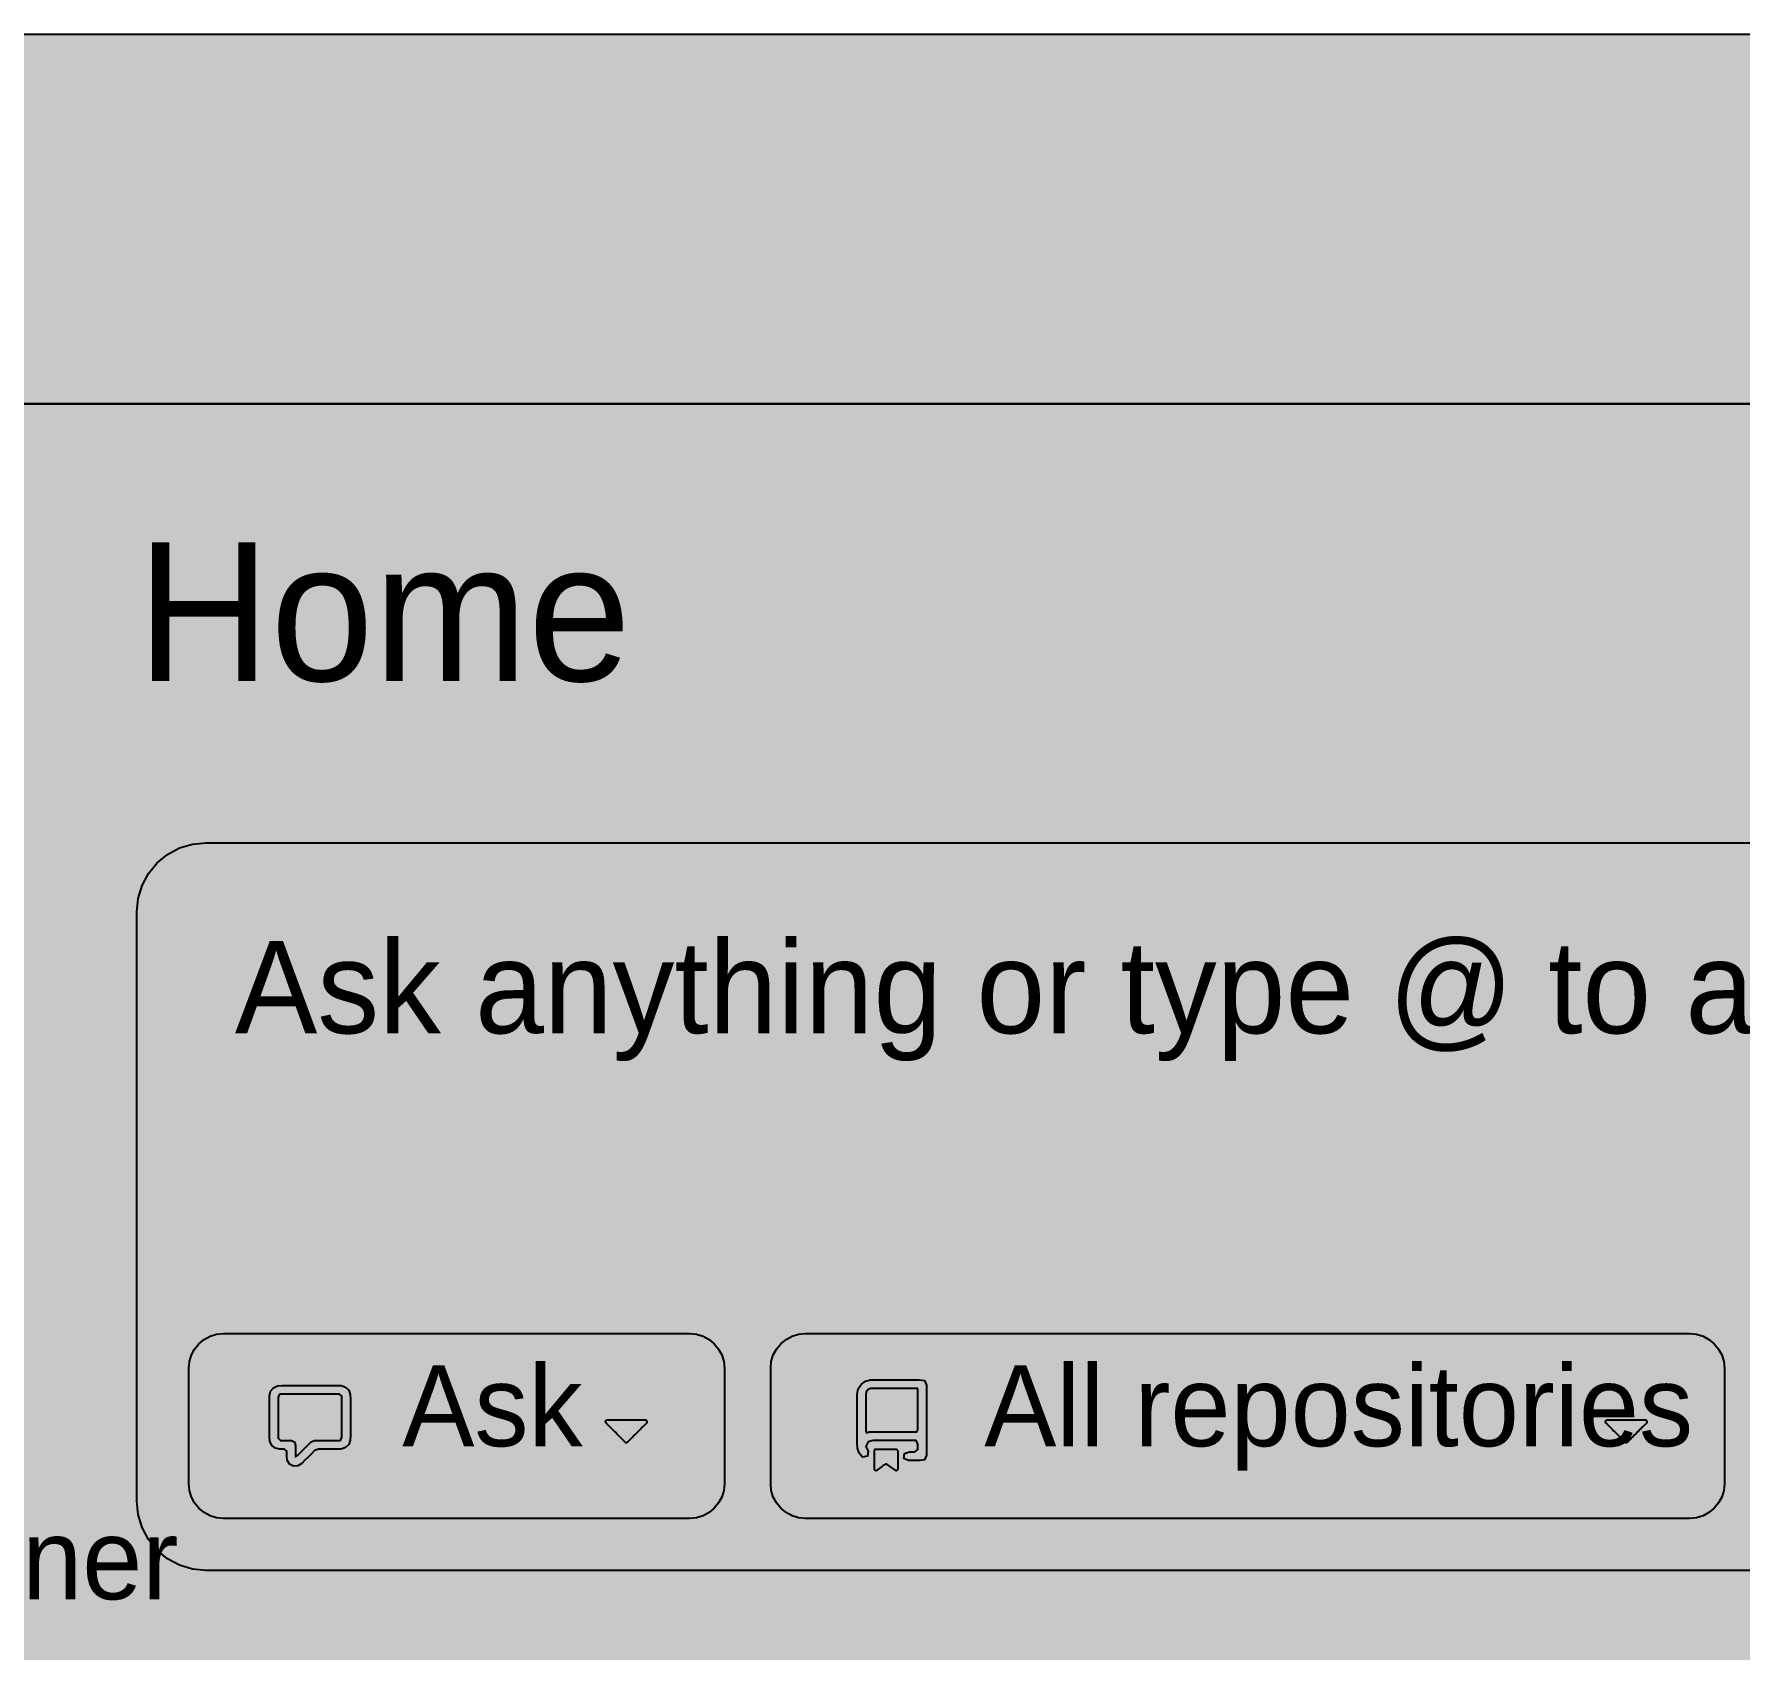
# Model space of a CAD drawing. Extents: x 0 to 2255, y 0 to 8703.
# Drawn here: x 326.2 to 621.7, y 8423.2 to 8703 of the extents above; entities that cross this region are included whole.
import ezdxf

# ---------------------------------------------------------------- set-up
doc = ezdxf.new("R2010")
doc.units = 0

msp = doc.modelspace()

# ---------------------------------------------------------------- hatches: boundary and pattern name
at = {"true_color": 0x0d1117}
for points in [[(0, 8703), (1280, 8703), (1280, 0.44), (0, 0.44)], [(0, 8639), (1280, 8639), (1280, 0.44), (0, 0.44)], [(356, 8563), (992.03, 8563), (992.03, 8563), (994.37, 8562.77), (996.62, 8562.09), (998.7, 8560.98), (1000.52, 8559.49), (1002.01, 8557.67), (1003.12, 8555.59), (1003.8, 8553.34), (1004.03, 8551), (1004.03, 8449), (1004.03, 8449), (1003.8, 8446.66), (1003.12, 8444.41), (1002.01, 8442.33), (1000.52, 8440.51), (998.7, 8439.02), (996.62, 8437.91), (994.37, 8437.23), (992.03, 8437), (356, 8437), (356, 8437), (353.66, 8437.23), (351.41, 8437.91), (349.33, 8439.02), (347.51, 8440.51), (346.02, 8442.33), (344.91, 8444.41), (344.23, 8446.66), (344, 8449), (344, 8551), (344, 8551), (344.23, 8553.34), (344.91, 8555.59), (346.02, 8557.67), (347.51, 8559.49), (349.33, 8560.98), (351.41, 8562.09), (353.66, 8562.77), (356, 8563)]]:
    msp.add_hatch(color=256, dxfattribs=at).paths.add_polyline_path(points, flags=0)
at = {"true_color": 0x010409}
for points in [[(0, 8703), (1280, 8703), (1280, 8639), (0, 8639)], [(0, 8639), (1280, 8639), (1280, 0.44), (0, 0.44)]]:
    msp.add_hatch(color=256, dxfattribs=at).paths.add_polyline_path(points, flags=0)
at = {"true_color": 0x9198a1}
h = msp.add_hatch(color=256, dxfattribs=at)
h.paths.add_polyline_path([(367, 8467.25), (367.17, 8468.01), (367.67, 8468.62), (368.37, 8468.96), (369.16, 8469), (369.95, 8469), (370.74, 8469), (371.53, 8469), (372.32, 8469), (373.11, 8469), (373.9, 8469), (374.69, 8469), (375.48, 8469), (376.27, 8469), (377.06, 8469), (377.85, 8469), (378.64, 8469), (379.43, 8468.99), (380.17, 8468.74), (380.73, 8468.19), (380.99, 8467.45), (381, 8466.66), (381, 8465.87), (381, 8465.08), (381, 8464.29), (381, 8463.5), (381, 8462.71), (381, 8461.92), (381, 8461.13), (381, 8460.34), (380.99, 8459.55), (380.73, 8458.82), (380.17, 8458.26), (379.43, 8458.01), (378.64, 8458), (377.85, 8458), (377.06, 8458), (376.27, 8458), (375.48, 8458), (374.8, 8457.74), (374.24, 8457.18), (373.68, 8456.62), (373.13, 8456.07), (372.57, 8455.51), (371.92, 8455.08), (371.14, 8455.04), (370.45, 8455.41), (370.05, 8456.08), (370, 8456.86), (370, 8457.65), (369.56, 8458), (368.77, 8458), (368, 8458.17), (367.39, 8458.65), (367.04, 8459.36), (367, 8460.14), (367, 8460.93), (367, 8461.72), (367, 8462.51), (367, 8463.3), (367, 8464.09), (367, 8464.88), (367, 8465.67), (367, 8466.46), (367, 8467.25)], flags=0)
h.paths.add_polyline_path([(368.75, 8467.5), (368.5, 8467), (368.5, 8466.35), (368.5, 8465.7), (368.5, 8465.06), (368.5, 8464.41), (368.5, 8463.76), (368.5, 8463.12), (368.5, 8462.47), (368.5, 8461.82), (368.5, 8461.18), (368.5, 8460.53), (368.5, 8459.88), (368.87, 8459.5), (369.52, 8459.5), (370.16, 8459.5), (370.81, 8459.5), (371.36, 8459.19), (371.5, 8458.58), (371.5, 8457.93), (371.5, 8457.28), (371.5, 8456.64), (371.9, 8456.96), (372.36, 8457.42), (372.82, 8457.88), (373.27, 8458.33), (373.73, 8458.79), (374.19, 8459.25), (374.76, 8459.5), (375.41, 8459.5), (376.06, 8459.5), (376.7, 8459.5), (377.35, 8459.5), (377.99, 8459.5), (378.64, 8459.5), (379.29, 8459.5), (379.5, 8460.04), (379.5, 8460.69), (379.5, 8461.33), (379.5, 8461.98), (379.5, 8462.63), (379.5, 8463.27), (379.5, 8463.92), (379.5, 8464.57), (379.5, 8465.21), (379.5, 8465.86), (379.5, 8466.51), (379.5, 8467.15), (379.09, 8467.5), (378.45, 8467.5), (377.8, 8467.5), (377.15, 8467.5), (376.51, 8467.5), (375.86, 8467.5), (375.21, 8467.5), (374.57, 8467.5), (373.92, 8467.5), (373.28, 8467.5), (372.63, 8467.5), (371.98, 8467.5), (371.34, 8467.5), (370.69, 8467.5), (370.04, 8467.5), (369.4, 8467.5), (368.75, 8467.5)], flags=0)
h = msp.add_hatch(color=256, dxfattribs=at)
h.paths.add_polyline_path([(468.8, 8467.5), (468.97, 8468.41), (469.46, 8469.2), (470.21, 8469.75), (471.11, 8469.99), (472.04, 8470), (472.97, 8470), (473.91, 8470), (474.84, 8470), (475.78, 8470), (476.71, 8470), (477.64, 8470), (478.58, 8470), (479.51, 8470), (480.43, 8469.9), (480.8, 8469.09), (480.8, 8468.16), (480.8, 8467.23), (480.8, 8466.29), (480.8, 8465.36), (480.8, 8464.42), (480.8, 8463.49), (480.8, 8462.56), (480.8, 8461.62), (480.8, 8460.69), (480.8, 8459.75), (480.8, 8458.82), (480.8, 8457.89), (480.8, 8456.95), (480.47, 8456.13), (479.56, 8456), (478.62, 8456), (477.69, 8456), (476.89, 8456.38), (476.99, 8457.25), (477.85, 8457.5), (478.78, 8457.5), (479.3, 8457.92), (479.3, 8458.86), (479.01, 8459.5), (478.07, 8459.5), (477.14, 8459.5), (476.21, 8459.5), (475.27, 8459.5), (474.34, 8459.5), (473.4, 8459.5), (472.47, 8459.5), (471.53, 8459.5), (470.66, 8459.27), (470.3, 8458.44), (470.71, 8457.62), (470.59, 8456.76), (469.73, 8456.59), (469.11, 8457.28), (468.82, 8458.16), (468.8, 8459.09), (468.8, 8460.03), (468.8, 8460.96), (468.8, 8461.9), (468.8, 8462.83), (468.8, 8463.76), (468.8, 8464.7), (468.8, 8465.63), (468.8, 8466.57), (468.8, 8467.5)], flags=0)
h.paths.add_polyline_path([(479.3, 8468.5), (478.78, 8468.5), (478.27, 8468.5), (477.76, 8468.5), (477.25, 8468.5), (476.73, 8468.5), (476.22, 8468.5), (475.71, 8468.5), (475.2, 8468.5), (474.68, 8468.5), (474.17, 8468.5), (473.66, 8468.5), (473.15, 8468.5), (472.63, 8468.5), (472.12, 8468.5), (471.61, 8468.5), (471.1, 8468.48), (470.64, 8468.26), (470.36, 8467.84), (470.3, 8467.33), (470.3, 8466.82), (470.3, 8466.31), (470.3, 8465.79), (470.3, 8465.28), (470.3, 8464.77), (470.3, 8464.26), (470.3, 8463.74), (470.3, 8463.23), (470.3, 8462.72), (470.3, 8462.2), (470.3, 8461.69), (470.3, 8461.18), (470.41, 8460.84), (470.91, 8460.97), (471.42, 8461), (471.93, 8461), (472.44, 8461), (472.96, 8461), (473.47, 8461), (473.98, 8461), (474.49, 8461), (475.01, 8461), (475.52, 8461), (476.03, 8461), (476.54, 8461), (477.06, 8461), (477.57, 8461), (478.08, 8461), (478.59, 8461), (479.11, 8461), (479.3, 8461.32), (479.3, 8461.84), (479.3, 8462.35), (479.3, 8462.86), (479.3, 8463.37), (479.3, 8463.89), (479.3, 8464.4), (479.3, 8464.91), (479.3, 8465.42), (479.3, 8465.94), (479.3, 8466.45), (479.3, 8466.96), (479.3, 8467.47), (479.3, 8467.99), (479.3, 8468.5)], flags=0)
h.paths.add_polyline_path([(471.8, 8457.75), (471.91, 8457.96), (472.15, 8458), (472.4, 8458), (472.64, 8458), (472.89, 8458), (473.14, 8458), (473.39, 8458), (473.63, 8458), (473.88, 8458), (474.13, 8458), (474.38, 8458), (474.62, 8458), (474.87, 8458), (475.12, 8458), (475.37, 8458), (475.61, 8457.99), (475.78, 8457.83), (475.8, 8457.58), (475.8, 8457.33), (475.8, 8457.09), (475.8, 8456.84), (475.8, 8456.59), (475.8, 8456.34), (475.8, 8456.1), (475.8, 8455.85), (475.8, 8455.6), (475.8, 8455.35), (475.8, 8455.11), (475.8, 8454.86), (475.8, 8454.61), (475.76, 8454.37), (475.56, 8454.25), (475.33, 8454.35), (475.14, 8454.5), (474.94, 8454.64), (474.74, 8454.79), (474.54, 8454.94), (474.34, 8455.09), (474.15, 8455.24), (473.95, 8455.39), (473.71, 8455.42), (473.51, 8455.28), (473.31, 8455.14), (473.11, 8454.99), (472.92, 8454.84), (472.72, 8454.69), (472.52, 8454.54), (472.32, 8454.39), (472.12, 8454.26), (471.88, 8454.31), (471.8, 8454.53), (471.8, 8454.78), (471.8, 8455.03), (471.8, 8455.28), (471.8, 8455.52), (471.8, 8455.77), (471.8, 8456.02), (471.8, 8456.27), (471.8, 8456.51), (471.8, 8456.76), (471.8, 8457.01), (471.8, 8457.26), (471.8, 8457.5), (471.8, 8457.75)], flags=0)
for points in [[(425.22, 8462.57), (425.42, 8462.37), (425.62, 8462.18), (425.82, 8461.98), (426.02, 8461.78), (426.22, 8461.58), (426.42, 8461.38), (426.61, 8461.18), (426.81, 8460.98), (427.01, 8460.79), (427.21, 8460.59), (427.41, 8460.39), (427.61, 8460.19), (427.8, 8459.99), (428, 8459.79), (428.2, 8459.59), (428.4, 8459.4), (428.6, 8459.2), (428.85, 8459.11), (429.07, 8459.28), (429.27, 8459.47), (429.47, 8459.67), (429.67, 8459.87), (429.87, 8460.07), (430.06, 8460.27), (430.26, 8460.47), (430.46, 8460.67), (430.66, 8460.86), (430.86, 8461.06), (431.06, 8461.26), (431.26, 8461.46), (431.45, 8461.66), (431.65, 8461.86), (431.85, 8462.05), (432.05, 8462.25), (432.25, 8462.45), (432.43, 8462.66), (432.37, 8462.92), (432.11, 8463), (431.83, 8463), (431.55, 8463), (431.27, 8463), (430.99, 8463), (430.71, 8463), (430.43, 8463), (430.15, 8463), (429.87, 8463), (429.58, 8463), (429.3, 8463), (429.02, 8463), (428.74, 8463), (428.46, 8463), (428.18, 8463), (427.9, 8463), (427.62, 8463), (427.34, 8463), (427.06, 8463), (426.78, 8463), (426.5, 8463), (426.21, 8463), (425.93, 8463), (425.65, 8463), (425.37, 8463), (425.16, 8462.83), (425.22, 8462.57)], [(598.43, 8462.57), (598.63, 8462.37), (598.82, 8462.18), (599.02, 8461.98), (599.22, 8461.78), (599.42, 8461.58), (599.62, 8461.38), (599.82, 8461.18), (600.02, 8460.98), (600.21, 8460.79), (600.41, 8460.59), (600.61, 8460.39), (600.81, 8460.19), (601.01, 8459.99), (601.21, 8459.79), (601.41, 8459.59), (601.6, 8459.4), (601.8, 8459.2), (602.05, 8459.11), (602.28, 8459.28), (602.47, 8459.47), (602.67, 8459.67), (602.87, 8459.87), (603.07, 8460.07), (603.27, 8460.27), (603.47, 8460.47), (603.67, 8460.67), (603.86, 8460.86), (604.06, 8461.06), (604.26, 8461.26), (604.46, 8461.46), (604.66, 8461.66), (604.86, 8461.86), (605.05, 8462.05), (605.25, 8462.25), (605.45, 8462.45), (605.63, 8462.66), (605.58, 8462.92), (605.31, 8463), (605.03, 8463), (604.75, 8463), (604.47, 8463), (604.19, 8463), (603.91, 8463), (603.63, 8463), (603.35, 8463), (603.07, 8463), (602.79, 8463), (602.51, 8463), (602.23, 8463), (601.95, 8463), (601.66, 8463), (601.38, 8463), (601.1, 8463), (600.82, 8463), (600.54, 8463), (600.26, 8463), (599.98, 8463), (599.7, 8463), (599.42, 8463), (599.14, 8463), (598.86, 8463), (598.58, 8463), (598.37, 8462.83), (598.43, 8462.57)]]:
    msp.add_hatch(color=256, dxfattribs=at).paths.add_polyline_path(points, flags=0)

# ---------------------------------------------------------------- linework, layer by layer
at = {"true_color": 0x0d1117}
for points in [[(0, 8703), (1280, 8703), (1280, 0.44), (0, 0.44)], [(0, 8639), (1280, 8639), (1280, 0.44), (0, 0.44)]]:
    msp.add_lwpolyline(points, close=True, dxfattribs=at)
at = {"true_color": 0x010409}
for points in [[(0, 8703), (1280, 8703), (1280, 8639), (0, 8639)], [(0, 8639), (1280, 8639), (1280, 0.44), (0, 0.44)]]:
    msp.add_lwpolyline(points, close=True, dxfattribs=at)
at = {"true_color": 0x3d444d}
msp.add_lwpolyline([(992.03, 8437), (356, 8437), (356, 8437), (353.66, 8437.23), (351.41, 8437.91), (349.33, 8439.02), (347.51, 8440.51), (346.02, 8442.33), (344.91, 8444.41), (344.23, 8446.66), (344, 8449), (344, 8551), (344, 8551), (344.23, 8553.34), (344.91, 8555.59), (346.02, 8557.67), (347.51, 8559.49), (349.33, 8560.98), (351.41, 8562.09), (353.66, 8562.77), (356, 8563), (356, 8563), (992.03, 8563)], dxfattribs=at)
for points in [[(359, 8478), (439.8, 8478), (439.8, 8478), (440.97, 8477.88), (442.09, 8477.54), (443.13, 8476.99), (444.04, 8476.24), (444.79, 8475.33), (445.34, 8474.3), (445.68, 8473.17), (445.8, 8472), (445.8, 8452), (445.8, 8452), (445.68, 8450.83), (445.34, 8449.7), (444.79, 8448.67), (444.04, 8447.76), (443.13, 8447.01), (442.09, 8446.46), (440.97, 8446.12), (439.8, 8446), (359, 8446), (359, 8446), (357.83, 8446.12), (356.7, 8446.46), (355.67, 8447.01), (354.76, 8447.76), (354.01, 8448.67), (353.46, 8449.7), (353.12, 8450.83), (353, 8452), (353, 8472), (353, 8472), (353.12, 8473.17), (353.46, 8474.3), (354.01, 8475.33), (354.76, 8476.24), (355.67, 8476.99), (356.7, 8477.54), (357.83, 8477.88), (359, 8478)], [(459.8, 8478), (613, 8478), (613, 8478), (614.17, 8477.88), (615.3, 8477.54), (616.33, 8476.99), (617.24, 8476.24), (617.99, 8475.33), (618.54, 8474.3), (618.88, 8473.17), (619, 8472), (619, 8452), (619, 8452), (618.88, 8450.83), (618.54, 8449.7), (617.99, 8448.67), (617.24, 8447.76), (616.33, 8447.01), (615.3, 8446.46), (614.17, 8446.12), (613, 8446), (459.8, 8446), (459.8, 8446), (458.63, 8446.12), (457.5, 8446.46), (456.46, 8447.01), (455.55, 8447.76), (454.81, 8448.67), (454.25, 8449.7), (453.91, 8450.83), (453.8, 8452), (453.8, 8472), (453.8, 8472), (453.91, 8473.17), (454.25, 8474.3), (454.81, 8475.33), (455.55, 8476.24), (456.46, 8476.99), (457.5, 8477.54), (458.63, 8477.88), (459.8, 8478)]]:
    msp.add_lwpolyline(points, close=True, dxfattribs=at)
at = {"true_color": 0x9198a1}
for points in [[(367, 8467.25), (367.17, 8468.01), (367.67, 8468.62), (368.37, 8468.96), (369.16, 8469), (369.95, 8469), (370.74, 8469), (371.53, 8469), (372.32, 8469), (373.11, 8469), (373.9, 8469), (374.69, 8469), (375.48, 8469), (376.27, 8469), (377.06, 8469), (377.85, 8469), (378.64, 8469), (379.43, 8468.99), (380.17, 8468.74), (380.73, 8468.19), (380.99, 8467.45), (381, 8466.66), (381, 8465.87), (381, 8465.08), (381, 8464.29), (381, 8463.5), (381, 8462.71), (381, 8461.92), (381, 8461.13), (381, 8460.34), (380.99, 8459.55), (380.73, 8458.82), (380.17, 8458.26), (379.43, 8458.01), (378.64, 8458), (377.85, 8458), (377.06, 8458), (376.27, 8458), (375.48, 8458), (374.8, 8457.74), (374.24, 8457.18), (373.68, 8456.62), (373.13, 8456.07), (372.57, 8455.51), (371.92, 8455.08), (371.14, 8455.04), (370.45, 8455.41), (370.05, 8456.08), (370, 8456.86), (370, 8457.65), (369.56, 8458), (368.77, 8458), (368, 8458.17), (367.39, 8458.65), (367.04, 8459.36), (367, 8460.14), (367, 8460.93), (367, 8461.72), (367, 8462.51), (367, 8463.3), (367, 8464.09), (367, 8464.88), (367, 8465.67), (367, 8466.46), (367, 8467.25)], [(468.8, 8467.5), (468.97, 8468.41), (469.46, 8469.2), (470.21, 8469.75), (471.11, 8469.99), (472.04, 8470), (472.97, 8470), (473.91, 8470), (474.84, 8470), (475.78, 8470), (476.71, 8470), (477.64, 8470), (478.58, 8470), (479.51, 8470), (480.43, 8469.9), (480.8, 8469.09), (480.8, 8468.16), (480.8, 8467.23), (480.8, 8466.29), (480.8, 8465.36), (480.8, 8464.42), (480.8, 8463.49), (480.8, 8462.56), (480.8, 8461.62), (480.8, 8460.69), (480.8, 8459.75), (480.8, 8458.82), (480.8, 8457.89), (480.8, 8456.95), (480.47, 8456.13), (479.56, 8456), (478.62, 8456), (477.69, 8456), (476.89, 8456.38), (476.99, 8457.25), (477.85, 8457.5), (478.78, 8457.5), (479.3, 8457.92), (479.3, 8458.86), (479.01, 8459.5), (478.07, 8459.5), (477.14, 8459.5), (476.21, 8459.5), (475.27, 8459.5), (474.34, 8459.5), (473.4, 8459.5), (472.47, 8459.5), (471.53, 8459.5), (470.66, 8459.27), (470.3, 8458.44), (470.71, 8457.62), (470.59, 8456.76), (469.73, 8456.59), (469.11, 8457.28), (468.82, 8458.16), (468.8, 8459.09), (468.8, 8460.03), (468.8, 8460.96), (468.8, 8461.9), (468.8, 8462.83), (468.8, 8463.76), (468.8, 8464.7), (468.8, 8465.63), (468.8, 8466.57), (468.8, 8467.5)], [(479.3, 8468.5), (478.78, 8468.5), (478.27, 8468.5), (477.76, 8468.5), (477.25, 8468.5), (476.73, 8468.5), (476.22, 8468.5), (475.71, 8468.5), (475.2, 8468.5), (474.68, 8468.5), (474.17, 8468.5), (473.66, 8468.5), (473.15, 8468.5), (472.63, 8468.5), (472.12, 8468.5), (471.61, 8468.5), (471.1, 8468.48), (470.64, 8468.26), (470.36, 8467.84), (470.3, 8467.33), (470.3, 8466.82), (470.3, 8466.31), (470.3, 8465.79), (470.3, 8465.28), (470.3, 8464.77), (470.3, 8464.26), (470.3, 8463.74), (470.3, 8463.23), (470.3, 8462.72), (470.3, 8462.2), (470.3, 8461.69), (470.3, 8461.18), (470.41, 8460.84), (470.91, 8460.97), (471.42, 8461), (471.93, 8461), (472.44, 8461), (472.96, 8461), (473.47, 8461), (473.98, 8461), (474.49, 8461), (475.01, 8461), (475.52, 8461), (476.03, 8461), (476.54, 8461), (477.06, 8461), (477.57, 8461), (478.08, 8461), (478.59, 8461), (479.11, 8461), (479.3, 8461.32), (479.3, 8461.84), (479.3, 8462.35), (479.3, 8462.86), (479.3, 8463.37), (479.3, 8463.89), (479.3, 8464.4), (479.3, 8464.91), (479.3, 8465.42), (479.3, 8465.94), (479.3, 8466.45), (479.3, 8466.96), (479.3, 8467.47), (479.3, 8467.99), (479.3, 8468.5)], [(368.75, 8467.5), (368.5, 8467), (368.5, 8466.35), (368.5, 8465.7), (368.5, 8465.06), (368.5, 8464.41), (368.5, 8463.76), (368.5, 8463.12), (368.5, 8462.47), (368.5, 8461.82), (368.5, 8461.18), (368.5, 8460.53), (368.5, 8459.88), (368.87, 8459.5), (369.52, 8459.5), (370.16, 8459.5), (370.81, 8459.5), (371.36, 8459.19), (371.5, 8458.58), (371.5, 8457.93), (371.5, 8457.28), (371.5, 8456.64), (371.9, 8456.96), (372.36, 8457.42), (372.82, 8457.88), (373.27, 8458.33), (373.73, 8458.79), (374.19, 8459.25), (374.76, 8459.5), (375.41, 8459.5), (376.06, 8459.5), (376.7, 8459.5), (377.35, 8459.5), (377.99, 8459.5), (378.64, 8459.5), (379.29, 8459.5), (379.5, 8460.04), (379.5, 8460.69), (379.5, 8461.33), (379.5, 8461.98), (379.5, 8462.63), (379.5, 8463.27), (379.5, 8463.92), (379.5, 8464.57), (379.5, 8465.21), (379.5, 8465.86), (379.5, 8466.51), (379.5, 8467.15), (379.09, 8467.5), (378.45, 8467.5), (377.8, 8467.5), (377.15, 8467.5), (376.51, 8467.5), (375.86, 8467.5), (375.21, 8467.5), (374.57, 8467.5), (373.92, 8467.5), (373.28, 8467.5), (372.63, 8467.5), (371.98, 8467.5), (371.34, 8467.5), (370.69, 8467.5), (370.04, 8467.5), (369.4, 8467.5), (368.75, 8467.5)], [(425.22, 8462.57), (425.42, 8462.37), (425.62, 8462.18), (425.82, 8461.98), (426.02, 8461.78), (426.22, 8461.58), (426.42, 8461.38), (426.61, 8461.18), (426.81, 8460.98), (427.01, 8460.79), (427.21, 8460.59), (427.41, 8460.39), (427.61, 8460.19), (427.8, 8459.99), (428, 8459.79), (428.2, 8459.59), (428.4, 8459.4), (428.6, 8459.2), (428.85, 8459.11), (429.07, 8459.28), (429.27, 8459.47), (429.47, 8459.67), (429.67, 8459.87), (429.87, 8460.07), (430.06, 8460.27), (430.26, 8460.47), (430.46, 8460.67), (430.66, 8460.86), (430.86, 8461.06), (431.06, 8461.26), (431.26, 8461.46), (431.45, 8461.66), (431.65, 8461.86), (431.85, 8462.05), (432.05, 8462.25), (432.25, 8462.45), (432.43, 8462.66), (432.37, 8462.92), (432.11, 8463), (431.83, 8463), (431.55, 8463), (431.27, 8463), (430.99, 8463), (430.71, 8463), (430.43, 8463), (430.15, 8463), (429.87, 8463), (429.58, 8463), (429.3, 8463), (429.02, 8463), (428.74, 8463), (428.46, 8463), (428.18, 8463), (427.9, 8463), (427.62, 8463), (427.34, 8463), (427.06, 8463), (426.78, 8463), (426.5, 8463), (426.21, 8463), (425.93, 8463), (425.65, 8463), (425.37, 8463), (425.16, 8462.83), (425.22, 8462.57)], [(598.43, 8462.57), (598.63, 8462.37), (598.82, 8462.18), (599.02, 8461.98), (599.22, 8461.78), (599.42, 8461.58), (599.62, 8461.38), (599.82, 8461.18), (600.02, 8460.98), (600.21, 8460.79), (600.41, 8460.59), (600.61, 8460.39), (600.81, 8460.19), (601.01, 8459.99), (601.21, 8459.79), (601.41, 8459.59), (601.6, 8459.4), (601.8, 8459.2), (602.05, 8459.11), (602.28, 8459.28), (602.47, 8459.47), (602.67, 8459.67), (602.87, 8459.87), (603.07, 8460.07), (603.27, 8460.27), (603.47, 8460.47), (603.67, 8460.67), (603.86, 8460.86), (604.06, 8461.06), (604.26, 8461.26), (604.46, 8461.46), (604.66, 8461.66), (604.86, 8461.86), (605.05, 8462.05), (605.25, 8462.25), (605.45, 8462.45), (605.63, 8462.66), (605.58, 8462.92), (605.31, 8463), (605.03, 8463), (604.75, 8463), (604.47, 8463), (604.19, 8463), (603.91, 8463), (603.63, 8463), (603.35, 8463), (603.07, 8463), (602.79, 8463), (602.51, 8463), (602.23, 8463), (601.95, 8463), (601.66, 8463), (601.38, 8463), (601.1, 8463), (600.82, 8463), (600.54, 8463), (600.26, 8463), (599.98, 8463), (599.7, 8463), (599.42, 8463), (599.14, 8463), (598.86, 8463), (598.58, 8463), (598.37, 8462.83), (598.43, 8462.57)], [(471.8, 8457.75), (471.91, 8457.96), (472.15, 8458), (472.4, 8458), (472.64, 8458), (472.89, 8458), (473.14, 8458), (473.39, 8458), (473.63, 8458), (473.88, 8458), (474.13, 8458), (474.38, 8458), (474.62, 8458), (474.87, 8458), (475.12, 8458), (475.37, 8458), (475.61, 8457.99), (475.78, 8457.83), (475.8, 8457.58), (475.8, 8457.33), (475.8, 8457.09), (475.8, 8456.84), (475.8, 8456.59), (475.8, 8456.34), (475.8, 8456.1), (475.8, 8455.85), (475.8, 8455.6), (475.8, 8455.35), (475.8, 8455.11), (475.8, 8454.86), (475.8, 8454.61), (475.76, 8454.37), (475.56, 8454.25), (475.33, 8454.35), (475.14, 8454.5), (474.94, 8454.64), (474.74, 8454.79), (474.54, 8454.94), (474.34, 8455.09), (474.15, 8455.24), (473.95, 8455.39), (473.71, 8455.42), (473.51, 8455.28), (473.31, 8455.14), (473.11, 8454.99), (472.92, 8454.84), (472.72, 8454.69), (472.52, 8454.54), (472.32, 8454.39), (472.12, 8454.26), (471.88, 8454.31), (471.8, 8454.53), (471.8, 8454.78), (471.8, 8455.03), (471.8, 8455.28), (471.8, 8455.52), (471.8, 8455.77), (471.8, 8456.02), (471.8, 8456.27), (471.8, 8456.51), (471.8, 8456.76), (471.8, 8457.01), (471.8, 8457.26), (471.8, 8457.5), (471.8, 8457.75)]]:
    msp.add_lwpolyline(points, close=True, dxfattribs=at)

# ---------------------------------------------------------------- texts
at = {"true_color": 0xf0f6fc}
for s, height, p in [('Home', 24, (344, 8591)), ('Ask', 14, (390, 8458.5)), ('All repositories', 14, (490.8, 8458.5)), ('web-component-designer', 14, (139.94, 8432))]:
    msp.add_text(s, height=height, dxfattribs=at).set_placement(p)
at = {"true_color": 0x9198a1}
msp.add_text('Ask anything or type @ to add context', height=16, dxfattribs=at).set_placement((361, 8530))

doc.saveas('drawing.dxf')
